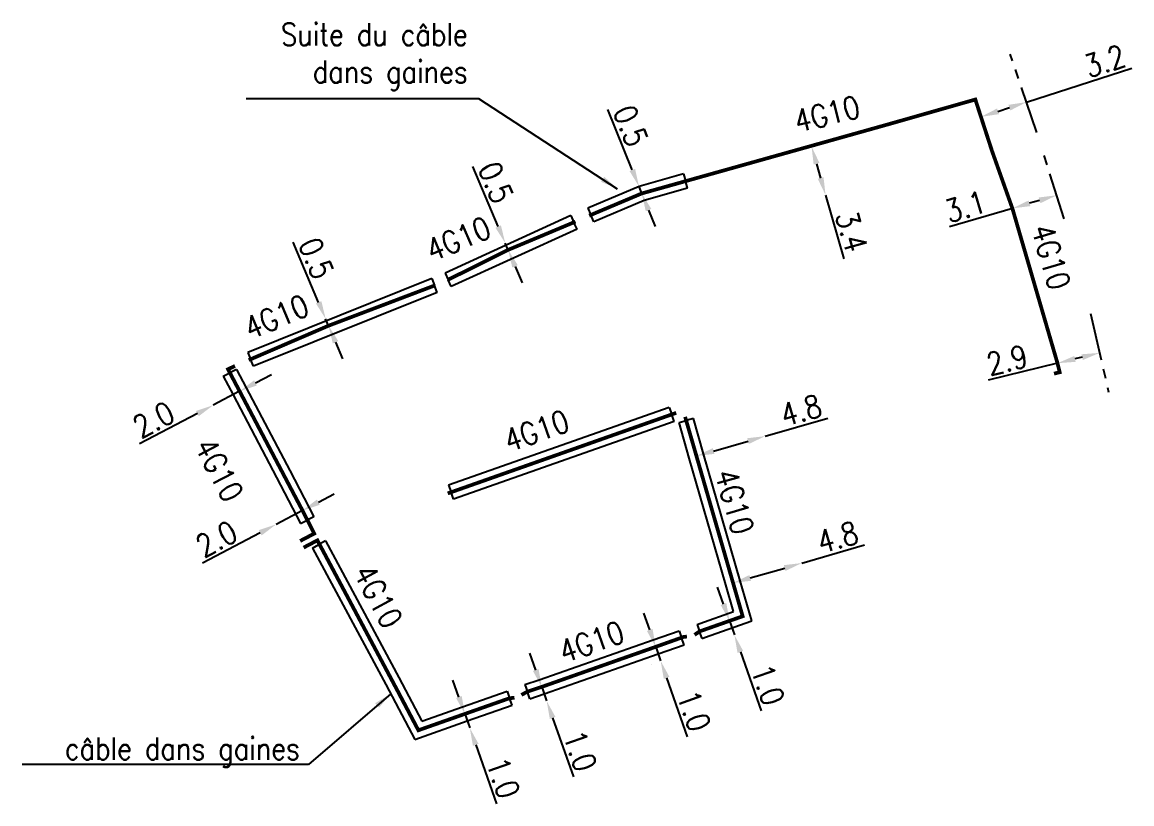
# Model space of a CAD drawing. Header units: millimetres. Extents: x 146415 to 147000, y 142979 to 144000.
# Drawn here: x 146809 to 146883.3, y 143226.9 to 143279.3 of the extents above; entities that cross this region are included whole.
import ezdxf
from ezdxf.enums import TextEntityAlignment as Align

# ---------------------------------------------------------------- set-up
doc = ezdxf.new("R2010")
doc.units = ezdxf.units.MM
doc.header["$PDMODE"] = 34
doc.linetypes.add('CENTER', pattern=[50.8, 31.75, -6.35, 6.35, -6.35])
doc.linetypes.add('E_ST_CU', pattern=[2000, 1000, 1000])
doc.layers.get('Defpoints').update_dxf_attribs({"linetype": 'CONTINUOUS'})
doc.layers.add('E_100', color=3, linetype='CONTINUOUS')
doc.layers.add('E_400', color=7, linetype='CONTINUOUS')
doc.styles.get("Standard").update_dxf_attribs({"font": 'romans.shx', "width": 0.85})
doc.dimstyles.get("Standard").update_dxf_attribs({"dimtxt": 1.5, "dimasz": 1.2, "dimexe": 0.625, "dimexo": 0.625, "dimgap": 0.25, "dimtad": 1, "dimdec": 1, "dimzin": 0, "dimdsep": 46, "dimtxsty": 'Standard', "dimcen": -0.5, "dimadec": 0, "dimazin": 0, "dimtfac": 1, "dimtdec": 1, "dimtmove": 0, "dimatfit": 3, "dimfxl": 0, "dimtolj": 1, "dimtzin": 0, "dimarcsym": 0})

# ---------------------------------------------------------------- blocks, each defined once
blk = doc.blocks.new('*D111')
at = {"layer": 'Defpoints', "color": 0, "linetype": 'Continuous', "ltscale": 0.01, "transparency": 16777216}
for p in [(146881.177, 143257.127), (146881.177, 143257.127), (146878.36, 143256.437)]:
    blk.add_point(p, dxfattribs=at)
at = {"layer": 'E_100', "color": 0, "linetype": 'Continuous', "lineweight": -2, "ltscale": 0.01, "transparency": 16777216}
for p, q in [((146880.012, 143256.841), (146879.526, 143256.722)), ((146878.36, 143256.437), (146873.711, 143255.298))]:
    blk.add_line(p, q, dxfattribs=at)
at = {"layer": 'E_100', "color": 0, "linetype": 'Continuous', "ltscale": 0.01, "transparency": 16777216}
for points in [[(146879.478, 143256.916), (146879.573, 143256.528), (146878.36, 143256.437)], [(146879.964, 143257.035), (146880.059, 143256.647), (146881.177, 143257.127)]]:
    blk.add_solid(points, dxfattribs=at)
at = {"layer": 'E_100', "color": 0, "linetype": 'Continuous', "ltscale": 0.01, "transparency": 16777216, "insert": (146874.984, 143256.639), "char_height": 1.5, "attachment_point": 5, "rotation": 13.76562}
blk.add_mtext('\\A1;2.9', dxfattribs=at)
blk = doc.blocks.new('*D112')
at = {"layer": 'Defpoints', "color": 0, "linetype": 'Continuous', "ltscale": 0.01, "transparency": 16777216}
for p in [(146878.311, 143267.695), (146878.311, 143267.695), (146875.337, 143266.819)]:
    blk.add_point(p, dxfattribs=at)
at = {"layer": 'E_100', "color": 0, "linetype": 'Continuous', "lineweight": -2, "ltscale": 0.01, "transparency": 16777216}
for p, q in [((146877.16, 143267.356), (146876.489, 143267.158)), ((146875.337, 143266.819), (146871.126, 143265.58))]:
    blk.add_line(p, q, dxfattribs=at)
at = {"layer": 'E_100', "color": 0, "linetype": 'Continuous', "ltscale": 0.01, "transparency": 16777216}
for points in [[(146877.104, 143267.548), (146877.216, 143267.164), (146878.311, 143267.695)], [(146876.432, 143267.35), (146876.545, 143266.967), (146875.337, 143266.819)]]:
    blk.add_solid(points, dxfattribs=at)
at = {"layer": 'E_100', "color": 0, "linetype": 'Continuous', "ltscale": 0.01, "transparency": 16777216, "insert": (146872.19, 143266.935), "char_height": 1.5, "attachment_point": 5, "rotation": 16.40636}
blk.add_mtext('\\A1;3.1', dxfattribs=at)
blk = doc.blocks.new('*D113')
at = {"layer": 'Defpoints', "color": 0, "linetype": 'Continuous', "ltscale": 0.01, "transparency": 16777216}
for p in [(146876.279, 143273.94), (146876.279, 143273.94), (146873.75, 143271.355)]:
    blk.add_point(p, dxfattribs=at)
at = {"layer": 'E_100', "color": 0, "linetype": 'Continuous', "lineweight": -2, "ltscale": 0.01, "transparency": 16777216}
for p, q in [((146876.279, 143273.94), (146883.339, 143276.228)), ((146873.558, 143271.95), (146873.04, 143273.548)), ((146874.374, 143273.323), (146875.138, 143273.571))]:
    blk.add_line(p, q, dxfattribs=at)
at = {"layer": 'E_100', "color": 0, "linetype": 'Continuous', "ltscale": 0.01, "transparency": 16777216}
for points in [[(146875.076, 143273.761), (146875.199, 143273.38), (146876.279, 143273.94)], [(146874.312, 143273.513), (146874.436, 143273.133), (146873.232, 143272.953)]]:
    blk.add_solid(points, dxfattribs=at)
at = {"layer": 'E_100', "color": 0, "linetype": 'Continuous', "ltscale": 0.01, "transparency": 16777216, "insert": (146881.523, 143276.691), "char_height": 1.5, "attachment_point": 5, "rotation": 17.95459}
blk.add_mtext('\\A1;3.2', dxfattribs=at)
blk = doc.blocks.new('*D114')
at = {"layer": 'Defpoints', "color": 0, "linetype": 'Continuous', "ltscale": 0.01, "transparency": 16777216}
for p in [(146861.885, 143270.968), (146862.824, 143267.7), (146862.824, 143267.7)]:
    blk.add_point(p, dxfattribs=at)
at = {"layer": 'E_100', "color": 0, "linetype": 'Continuous', "lineweight": -2, "ltscale": 0.01, "transparency": 16777216}
for p, q in [((146862.216, 143269.814), (146862.493, 143268.853)), ((146862.824, 143267.7), (146864.049, 143263.44))]:
    blk.add_line(p, q, dxfattribs=at)
at = {"layer": 'E_100', "color": 0, "linetype": 'Continuous', "ltscale": 0.01, "transparency": 16777216}
for points in [[(146862.408, 143269.87), (146862.024, 143269.759), (146861.885, 143270.968)], [(146862.685, 143268.909), (146862.3, 143268.798), (146862.824, 143267.7)]]:
    blk.add_solid(points, dxfattribs=at)
at = {"layer": 'E_100', "color": 0, "linetype": 'Continuous', "ltscale": 0.01, "transparency": 16777216, "insert": (146864.563, 143265.27), "char_height": 1.5, "attachment_point": 5, "rotation": 286.04131}
blk.add_mtext('\\A1;3.4', dxfattribs=at)
blk = doc.blocks.new('*D115')
at = {"layer": 'Defpoints', "color": 0, "linetype": 'Continuous', "ltscale": 0.01, "transparency": 16777216}
for p in [(146850.324, 143268.282), (146850.324, 143268.282), (146850.511, 143267.818)]:
    blk.add_point(p, dxfattribs=at)
at = {"layer": 'E_100', "color": 0, "linetype": 'Continuous', "lineweight": -2, "ltscale": 0.01, "transparency": 16777216}
for p, q in [((146849.875, 143269.395), (146848.24, 143273.449)), ((146850.903, 143268.516), (146850.903, 143268.516)), ((146850.511, 143267.818), (146850.324, 143268.282)), ((146851.09, 143268.052), (146851.09, 143268.052)), ((146850.96, 143266.705), (146851.408, 143265.592))]:
    blk.add_line(p, q, dxfattribs=at)
at = {"layer": 'E_100', "color": 0, "linetype": 'Continuous', "ltscale": 0.01, "transparency": 16777216}
for points in [[(146850.061, 143269.47), (146849.69, 143269.32), (146850.324, 143268.282)], [(146851.145, 143266.78), (146850.774, 143266.631), (146850.511, 143267.818)]]:
    blk.add_solid(points, dxfattribs=at)
at = {"layer": 'E_100', "color": 0, "linetype": 'Continuous', "ltscale": 0.01, "transparency": 16777216, "insert": (146849.761, 143272.352), "char_height": 1.5, "attachment_point": 5, "rotation": 291.96083}
blk.add_mtext('\\A1;0.5', dxfattribs=at)
blk = doc.blocks.new('*D116')
at = {"layer": 'Defpoints', "color": 0, "linetype": 'Continuous', "ltscale": 0.01, "transparency": 16777216}
for p in [(146858.782, 143251.547), (146858.782, 143251.547), (146854.17, 143250.217)]:
    blk.add_point(p, dxfattribs=at)
at = {"layer": 'E_100', "color": 0, "linetype": 'Continuous', "lineweight": -2, "ltscale": 0.01, "transparency": 16777216}
for p, q in [((146858.782, 143251.547), (146862.982, 143252.759)), ((146855.323, 143250.55), (146857.629, 143251.215))]:
    blk.add_line(p, q, dxfattribs=at)
at = {"layer": 'E_100', "color": 0, "linetype": 'Continuous', "ltscale": 0.01, "transparency": 16777216}
for points in [[(146857.574, 143251.407), (146857.684, 143251.023), (146858.782, 143251.547)], [(146855.268, 143250.742), (146855.378, 143250.358), (146854.17, 143250.217)]]:
    blk.add_solid(points, dxfattribs=at)
at = {"layer": 'E_100', "color": 0, "linetype": 'Continuous', "ltscale": 0.01, "transparency": 16777216, "insert": (146861.182, 143253.28), "char_height": 1.5, "attachment_point": 5, "rotation": 16.08589}
blk.add_mtext('\\A1;4.8', dxfattribs=at)
blk = doc.blocks.new('*D117')
at = {"layer": 'Defpoints', "color": 0, "linetype": 'Continuous', "ltscale": 0.01, "transparency": 16777216}
for p in [(146861.236, 143243.038), (146861.236, 143243.038), (146856.624, 143241.708)]:
    blk.add_point(p, dxfattribs=at)
at = {"layer": 'E_100', "color": 0, "linetype": 'Continuous', "lineweight": -2, "ltscale": 0.01, "transparency": 16777216}
for p, q in [((146861.236, 143243.038), (146865.436, 143244.249)), ((146857.777, 143242.04), (146860.083, 143242.705))]:
    blk.add_line(p, q, dxfattribs=at)
at = {"layer": 'E_100', "color": 0, "linetype": 'Continuous', "ltscale": 0.01, "transparency": 16777216}
for points in [[(146860.027, 143242.897), (146860.138, 143242.513), (146861.236, 143243.038)], [(146857.721, 143242.232), (146857.832, 143241.848), (146856.624, 143241.708)]]:
    blk.add_solid(points, dxfattribs=at)
at = {"layer": 'E_100', "color": 0, "linetype": 'Continuous', "ltscale": 0.01, "transparency": 16777216, "insert": (146863.635, 143244.77), "char_height": 1.5, "attachment_point": 5, "rotation": 16.08589}
blk.add_mtext('\\A1;4.8', dxfattribs=at)
blk = doc.blocks.new('*D118')
at = {"layer": 'Defpoints', "color": 0, "linetype": 'Continuous', "ltscale": 0.01, "transparency": 16777216}
for p in [(146856.383, 143239.159), (146856.715, 143238.215), (146856.715, 143238.215)]:
    blk.add_point(p, dxfattribs=at)
at = {"layer": 'E_100', "color": 0, "linetype": 'Continuous', "lineweight": -2, "ltscale": 0.01, "transparency": 16777216}
for p, q in [((146855.984, 143240.291), (146855.586, 143241.423)), ((146855.793, 143238.951), (146855.793, 143238.951)), ((146856.383, 143239.159), (146856.715, 143238.215)), ((146857.113, 143237.083), (146858.503, 143233.131))]:
    blk.add_line(p, q, dxfattribs=at)
at = {"layer": 'E_100', "color": 0, "linetype": 'Continuous', "ltscale": 0.01, "transparency": 16777216}
for points in [[(146856.173, 143240.357), (146855.796, 143240.224), (146856.383, 143239.159)], [(146857.302, 143237.15), (146856.924, 143237.017), (146856.715, 143238.215)]]:
    blk.add_solid(points, dxfattribs=at)
at = {"layer": 'E_100', "color": 0, "linetype": 'Continuous', "ltscale": 0.01, "transparency": 16777216, "insert": (146858.951, 143234.873), "char_height": 1.5, "attachment_point": 5, "rotation": 289.38345}
blk.add_mtext('\\A1;1.0', dxfattribs=at)
blk = doc.blocks.new('*D119')
at = {"layer": 'Defpoints', "color": 0, "linetype": 'Continuous', "ltscale": 0.01, "transparency": 16777216}
for p in [(146851.441, 143237.42), (146851.773, 143236.477), (146851.773, 143236.477)]:
    blk.add_point(p, dxfattribs=at)
at = {"layer": 'E_100', "color": 0, "linetype": 'Continuous', "lineweight": -2, "ltscale": 0.01, "transparency": 16777216}
for p, q in [((146851.042, 143238.552), (146850.644, 143239.684)), ((146850.851, 143237.212), (146850.851, 143237.212)), ((146851.441, 143237.42), (146851.773, 143236.477)), ((146851.183, 143236.269), (146851.183, 143236.269)), ((146852.171, 143235.345), (146853.561, 143231.393))]:
    blk.add_line(p, q, dxfattribs=at)
at = {"layer": 'E_100', "color": 0, "linetype": 'Continuous', "ltscale": 0.01, "transparency": 16777216}
for points in [[(146851.231, 143238.618), (146850.854, 143238.485), (146851.441, 143237.42)], [(146852.359, 143235.411), (146851.982, 143235.278), (146851.773, 143236.477)]]:
    blk.add_solid(points, dxfattribs=at)
at = {"layer": 'E_100', "color": 0, "linetype": 'Continuous', "ltscale": 0.01, "transparency": 16777216, "insert": (146854.008, 143233.135), "char_height": 1.5, "attachment_point": 5, "rotation": 289.38345}
blk.add_mtext('\\A1;1.0', dxfattribs=at)
blk = doc.blocks.new('*D120')
at = {"layer": 'Defpoints', "color": 0, "linetype": 'Continuous', "ltscale": 0.01, "transparency": 16777216}
for p in [(146843.805, 143234.734), (146844.137, 143233.79), (146844.137, 143233.79)]:
    blk.add_point(p, dxfattribs=at)
at = {"layer": 'E_100', "color": 0, "linetype": 'Continuous', "lineweight": -2, "ltscale": 0.01, "transparency": 16777216}
for p, q in [((146843.407, 143235.865), (146843.009, 143236.997)), ((146843.805, 143234.734), (146844.137, 143233.79)), ((146844.536, 143232.658), (146845.926, 143228.706))]:
    blk.add_line(p, q, dxfattribs=at)
at = {"layer": 'E_100', "color": 0, "linetype": 'Continuous', "ltscale": 0.01, "transparency": 16777216}
for points in [[(146843.596, 143235.932), (146843.218, 143235.799), (146843.805, 143234.734)], [(146844.724, 143232.725), (146844.347, 143232.592), (146844.137, 143233.79)]]:
    blk.add_solid(points, dxfattribs=at)
at = {"layer": 'E_100', "color": 0, "linetype": 'Continuous', "ltscale": 0.01, "transparency": 16777216, "insert": (146846.373, 143230.448), "char_height": 1.5, "attachment_point": 5, "rotation": 289.38345}
blk.add_mtext('\\A1;1.0', dxfattribs=at)
blk = doc.blocks.new('*D121')
at = {"layer": 'Defpoints', "color": 0, "linetype": 'Continuous', "ltscale": 0.01, "transparency": 16777216}
for p in [(146838.656, 143232.922), (146838.988, 143231.979), (146838.988, 143231.979)]:
    blk.add_point(p, dxfattribs=at)
at = {"layer": 'E_100', "color": 0, "linetype": 'Continuous', "lineweight": -2, "ltscale": 0.01, "transparency": 16777216}
for p, q in [((146838.258, 143234.054), (146837.86, 143235.186)), ((146838.656, 143232.922), (146838.988, 143231.979)), ((146839.387, 143230.847), (146840.777, 143226.895))]:
    blk.add_line(p, q, dxfattribs=at)
at = {"layer": 'E_100', "color": 0, "linetype": 'Continuous', "ltscale": 0.01, "transparency": 16777216}
for points in [[(146838.447, 143234.12), (146838.069, 143233.988), (146838.656, 143232.922)], [(146839.575, 143230.913), (146839.198, 143230.78), (146838.988, 143231.979)]]:
    blk.add_solid(points, dxfattribs=at)
at = {"layer": 'E_100', "color": 0, "linetype": 'Continuous', "ltscale": 0.01, "transparency": 16777216, "insert": (146841.224, 143228.637), "char_height": 1.5, "attachment_point": 5, "rotation": 289.38345}
blk.add_mtext('\\A1;1.0', dxfattribs=at)
blk = doc.blocks.new('*D122')
at = {"layer": 'Defpoints', "color": 0, "linetype": 'Continuous', "ltscale": 0.01, "transparency": 16777216}
for p in [(146823.567, 143254.554), (146821.798, 143253.622), (146821.798, 143253.622)]:
    blk.add_point(p, dxfattribs=at)
at = {"layer": 'E_100', "color": 0, "linetype": 'Continuous', "lineweight": -2, "ltscale": 0.01, "transparency": 16777216}
for p, q in [((146824.629, 143255.113), (146825.691, 143255.673)), ((146823.567, 143254.554), (146821.798, 143253.622)), ((146820.736, 143253.062), (146816.869, 143251.025))]:
    blk.add_line(p, q, dxfattribs=at)
at = {"layer": 'E_100', "color": 0, "linetype": 'Continuous', "ltscale": 0.01, "transparency": 16777216}
for points in [[(146824.536, 143255.29), (146824.722, 143254.936), (146823.567, 143254.554)], [(146820.643, 143253.239), (146820.83, 143252.885), (146821.798, 143253.622)]]:
    blk.add_solid(points, dxfattribs=at)
at = {"layer": 'E_100', "color": 0, "linetype": 'Continuous', "ltscale": 0.01, "transparency": 16777216, "insert": (146817.806, 143252.649), "char_height": 1.5, "attachment_point": 5, "rotation": 27.78364}
blk.add_mtext('\\A1;2.0', dxfattribs=at)
blk = doc.blocks.new('*D123')
at = {"layer": 'Defpoints', "color": 0, "linetype": 'Continuous', "ltscale": 0.01, "transparency": 16777216}
for p in [(146827.779, 143246.56), (146826.01, 143245.628), (146826.01, 143245.628)]:
    blk.add_point(p, dxfattribs=at)
at = {"layer": 'E_100', "color": 0, "linetype": 'Continuous', "lineweight": -2, "ltscale": 0.01, "transparency": 16777216}
for p, q in [((146828.841, 143247.12), (146829.902, 143247.679)), ((146827.779, 143246.56), (146826.01, 143245.628)), ((146824.948, 143245.069), (146821.081, 143243.031))]:
    blk.add_line(p, q, dxfattribs=at)
at = {"layer": 'E_100', "color": 0, "linetype": 'Continuous', "ltscale": 0.01, "transparency": 16777216}
for points in [[(146828.748, 143247.297), (146828.934, 143246.943), (146827.779, 143246.56)], [(146824.855, 143245.246), (146825.041, 143244.892), (146826.01, 143245.628)]]:
    blk.add_solid(points, dxfattribs=at)
at = {"layer": 'E_100', "color": 0, "linetype": 'Continuous', "ltscale": 0.01, "transparency": 16777216, "insert": (146822.017, 143244.655), "char_height": 1.5, "attachment_point": 5, "rotation": 27.78364}
blk.add_mtext('\\A1;2.0', dxfattribs=at)
blk = doc.blocks.new('*D124')
at = {"layer": 'Defpoints', "color": 0, "linetype": 'Continuous', "ltscale": 0.01, "transparency": 16777216}
for p in [(146841.359, 143264.494), (146841.359, 143264.494), (146841.554, 143264.033)]:
    blk.add_point(p, dxfattribs=at)
at = {"layer": 'E_100', "color": 0, "linetype": 'Continuous', "lineweight": -2, "ltscale": 0.01, "transparency": 16777216}
for p, q in [((146840.892, 143265.599), (146839.19, 143269.626)), ((146841.554, 143264.033), (146841.359, 143264.494)), ((146842.021, 143262.928), (146842.488, 143261.822))]:
    blk.add_line(p, q, dxfattribs=at)
at = {"layer": 'E_100', "color": 0, "linetype": 'Continuous', "ltscale": 0.01, "transparency": 16777216}
for points in [[(146841.076, 143265.677), (146840.708, 143265.521), (146841.359, 143264.494)], [(146842.205, 143263.006), (146841.836, 143262.85), (146841.554, 143264.033)]]:
    blk.add_solid(points, dxfattribs=at)
at = {"layer": 'E_100', "color": 0, "linetype": 'Continuous', "ltscale": 0.01, "transparency": 16777216, "insert": (146840.729, 143268.554), "char_height": 1.5, "attachment_point": 5, "rotation": 292.90628}
blk.add_mtext('\\A1;0.5', dxfattribs=at)
blk = doc.blocks.new('*D125')
at = {"layer": 'Defpoints', "color": 0, "linetype": 'Continuous', "ltscale": 0.01, "transparency": 16777216}
for p in [(146829.329, 143259.411), (146829.329, 143259.411), (146829.524, 143258.95)]:
    blk.add_point(p, dxfattribs=at)
at = {"layer": 'E_100', "color": 0, "linetype": 'Continuous', "lineweight": -2, "ltscale": 0.01, "transparency": 16777216}
for p, q in [((146828.862, 143260.516), (146827.16, 143264.543)), ((146829.524, 143258.95), (146829.329, 143259.411)), ((146829.991, 143257.845), (146830.458, 143256.739))]:
    blk.add_line(p, q, dxfattribs=at)
at = {"layer": 'E_100', "color": 0, "linetype": 'Continuous', "ltscale": 0.01, "transparency": 16777216}
for points in [[(146829.046, 143260.594), (146828.678, 143260.438), (146829.329, 143259.411)], [(146830.175, 143257.922), (146829.806, 143257.767), (146829.524, 143258.95)]]:
    blk.add_solid(points, dxfattribs=at)
at = {"layer": 'E_100', "color": 0, "linetype": 'Continuous', "ltscale": 0.01, "transparency": 16777216, "insert": (146828.699, 143263.471), "char_height": 1.5, "attachment_point": 5, "rotation": 292.90628}
blk.add_mtext('\\A1;0.5', dxfattribs=at)

msp = doc.modelspace()

# ---------------------------------------------------------------- linework, layer by layer
at = {"layer": 'E_100', "color": 7, "linetype": 'CENTER', "ltscale": 0.1, "flags": 128}
for points in [[(146876.966, 143271.907), (146875.19, 143277.163)], [(146878.808, 143266.112), (146877.403, 143270.589)], [(146880.57, 143259.762), (146881.784, 143254.492)]]:
    msp.add_lwpolyline(points, dxfattribs=at)
at = {"layer": 'E_100', "linetype": 'E_ST_CU', "ltscale": 0.01, "const_width": 0.25, "flags": 128}
for points in [[(146878.126, 143255.736), (146878.509, 143255.829), (146878.36, 143256.437), (146875.337, 143266.819), (146873.975, 143270.661), (146872.856, 143274.115), (146866.95, 143272.433), (146861.866, 143271.006), (146850.511, 143267.818), (146846.984, 143266.329)], [(146846.068, 143265.927), (146841.554, 143264.033), (146837.539, 143262.034)], [(146836.62, 143261.641), (146829.524, 143258.95), (146824.176, 143256.647)], [(146823.259, 143256.251), (146822.788, 143256.033), (146823.567, 143254.554), (146827.779, 143246.56), (146828.567, 143245.015), (146827.619, 143244.516)], [(146852.816, 143253.107), (146837.507, 143247.706)], [(146854.043, 143238.223), (146854.382, 143238.455), (146856.383, 143239.159), (146857.269, 143239.47), (146856.624, 143241.708), (146854.17, 143250.217), (146853.414, 143252.839)], [(146827.852, 143244.073), (146828.776, 143244.56), (146834.103, 143234.557), (146835.542, 143231.826), (146838.656, 143232.922), (146841.652, 143233.976), (146841.98, 143234.007)], [(146842.444, 143234.195), (146842.842, 143234.413), (146843.805, 143234.734), (146851.441, 143237.42), (146853.296, 143238.08), (146853.536, 143238.109)]]:
    msp.add_lwpolyline(points, dxfattribs=at)
at = {"layer": 'E_400', "color": 7, "linetype": 'CONTINUOUS', "ltscale": 0.01}
for p, q in [((146853.304, 143269.144), (146850.344, 143268.29)), ((146853.304, 143269.144), (146853.442, 143268.663)), ((146853.581, 143268.183), (146853.442, 143268.663)), ((146850.344, 143268.29), (146846.903, 143266.836)), ((146853.581, 143268.183), (146850.678, 143267.346)), ((146850.678, 143267.346), (146847.292, 143265.915)), ((146845.76, 143266.336), (146837.334, 143262.482)), ((146845.76, 143266.336), (146845.968, 143265.881)), ((146846.903, 143266.836), (146847.098, 143266.376)), ((146847.292, 143265.915), (146847.098, 143266.376)), ((146846.176, 143265.426), (146837.75, 143261.573)), ((146846.176, 143265.426), (146845.968, 143265.881)), ((146837.334, 143262.482), (146837.542, 143262.028)), ((146836.434, 143262.105), (146824.115, 143257.161)), ((146836.434, 143262.105), (146836.62, 143261.641)), ((146837.75, 143261.573), (146837.542, 143262.028)), ((146836.806, 143261.176), (146824.487, 143256.233)), ((146836.806, 143261.176), (146836.62, 143261.641)), ((146824.115, 143257.161), (146824.301, 143256.697)), ((146824.487, 143256.233), (146824.301, 143256.697)), ((146822.473, 143255.559), (146822.915, 143255.792)), ((146823.358, 143256.025), (146822.915, 143255.792)), ((146823.358, 143256.025), (146824.01, 143254.787)), ((146822.473, 143255.559), (146823.125, 143254.321)), ((146823.125, 143254.321), (146823.125, 143254.321)), ((146823.125, 143254.321), (146826.043, 143248.782)), ((146824.01, 143254.787), (146824.01, 143254.787)), ((146824.01, 143254.787), (146826.929, 143249.246)), ((146852.352, 143253.474), (146837.568, 143248.257)), ((146852.352, 143253.474), (146852.519, 143253.003)), ((146852.685, 143252.531), (146852.519, 143253.003)), ((146852.685, 143252.531), (146837.901, 143247.314)), ((146853.004, 143252.457), (146853.484, 143252.596)), ((146853.689, 143250.079), (146853.004, 143252.457)), ((146853.964, 143252.734), (146853.484, 143252.596)), ((146854.65, 143250.356), (146853.964, 143252.734)), ((146856.143, 143241.569), (146853.689, 143250.079)), ((146857.104, 143241.846), (146854.65, 143250.356)), ((146826.929, 143249.246), (146828.542, 143246.146)), ((146826.043, 143248.782), (146827.655, 143245.684)), ((146837.568, 143248.257), (146837.734, 143247.786)), ((146837.901, 143247.314), (146837.734, 143247.786)), ((146828.542, 143246.146), (146828.098, 143245.915)), ((146827.655, 143245.684), (146828.098, 143245.915)), ((146828.44, 143244.044), (146828.88, 143244.281)), ((146828.44, 143244.044), (146833.36, 143234.896)), ((146829.32, 143244.518), (146828.88, 143244.281)), ((146829.32, 143244.518), (146834.242, 143235.366)), ((146857.88, 143239.155), (146857.104, 143241.846)), ((146856.658, 143239.785), (146856.143, 143241.569)), ((146854.388, 143238.987), (146856.658, 143239.785)), ((146854.216, 143238.926), (146854.388, 143238.987)), ((146854.216, 143238.926), (146854.382, 143238.455)), ((146854.72, 143238.044), (146857.88, 143239.155)), ((146851.275, 143237.891), (146853.008, 143238.501)), ((146853.008, 143238.501), (146853.174, 143238.03)), ((146853.34, 143237.558), (146853.174, 143238.03)), ((146854.548, 143237.983), (146854.382, 143238.455)), ((146854.548, 143237.983), (146854.72, 143238.044)), ((146843.644, 143235.207), (146851.275, 143237.891)), ((146851.607, 143236.948), (146853.34, 143237.558)), ((146843.967, 143234.26), (146851.607, 143236.948)), ((146834.242, 143235.366), (146835.783, 143232.441)), ((146842.684, 143234.888), (146843.644, 143235.207)), ((146833.36, 143234.896), (146835.301, 143231.211)), ((146838.49, 143233.394), (146841.486, 143234.448)), ((146841.486, 143234.448), (146841.652, 143233.976)), ((146842.684, 143234.888), (146842.842, 143234.413)), ((146842.999, 143233.939), (146842.842, 143234.413)), ((146842.999, 143233.939), (146843.967, 143234.26)), ((146838.822, 143232.45), (146841.818, 143233.504)), ((146841.818, 143233.504), (146841.652, 143233.976)), ((146835.783, 143232.441), (146838.49, 143233.394)), ((146835.301, 143231.211), (146838.822, 143232.45))]:
    msp.add_line(p, q, dxfattribs=at)

# ---------------------------------------------------------------- texts
at = {"layer": 'E_100', "linetype": 'Continuous', "ltscale": 0.01, "width": 0.85}
for rotation, p in [(13.93113, (146862.923, 143273.143)), (22.90628, (146838.222, 143264.771)), (286.23282, (146877.929, 143263.564)), (22.90628, (146826.031, 143259.555)), (19.43566, (146843.46, 143251.909)), (297.78364, (146822.196, 143249.288)), (286.08589, (146856.722, 143247.149)), (298.03681, (146832.847, 143240.808)), (19.38345, (146847.148, 143237.761))]:
    msp.add_text('4G10', height=1.5, rotation=rotation, dxfattribs=at).set_placement(p, align=Align.MIDDLE)
at = {"layer": 'E_400', "linetype": 'Continuous', "ltscale": 0.01, "char_height": 1.5, "attachment_point": 9}
for s, insert in [('\\A1;Suite du câble\\Pdans gaines', (146838.85, 143274.729)), ('\\A1;câble dans gaines', (146827.605, 143229.351))]:
    msp.add_mtext(s, dxfattribs=dict(at, insert=insert))

# ---------------------------------------------------------------- dimensions: what is measured, and where the dimension line sits
at = {"layer": 'E_100', "linetype": 'Continuous', "ltscale": 0.01}
for base, p1, p2, angle, picture, middle in [((146876.279, 143273.94), (146873.75, 143271.355), (146876.279, 143273.94), 197.95459, '*D113', (146881.831, 143275.739)), ((146850.324, 143268.282), (146850.511, 143267.818), (146850.324, 143268.282), 291.96083, '*D115', (146848.833, 143271.978)), ((146862.824, 143267.7), (146861.885, 143270.968), (146862.824, 143267.7), 106.04131, '*D114', (146863.602, 143264.994)), ((146841.359, 143264.494), (146841.554, 143264.033), (146841.359, 143264.494), 292.90628, '*D124', (146839.808, 143268.165)), ((146878.311, 143267.695), (146875.337, 143266.819), (146878.311, 143267.695), 196.40636, '*D112', (146872.472, 143265.976)), ((146829.329, 143259.411), (146829.524, 143258.95), (146829.329, 143259.411), 292.90628, '*D125', (146827.778, 143263.082)), ((146881.177, 143257.127), (146878.36, 143256.437), (146881.177, 143257.127), 193.76562, '*D111', (146875.222, 143255.668)), ((146821.798, 143253.622), (146823.567, 143254.554), (146821.798, 143253.622), 27.78364, '*D122', (146818.272, 143251.764)), ((146858.782, 143251.547), (146854.17, 143250.217), (146858.782, 143251.547), 196.08589, '*D116', (146861.459, 143252.319)), ((146826.01, 143245.628), (146827.779, 143246.56), (146826.01, 143245.628), 27.78364, '*D123', (146822.484, 143243.77)), ((146861.236, 143243.038), (146856.624, 143241.708), (146861.236, 143243.038), 196.08589, '*D117', (146863.913, 143243.81)), ((146856.715, 143238.215), (146856.383, 143239.159), (146856.715, 143238.215), 109.38345, '*D118', (146858.007, 143234.541)), ((146851.773, 143236.477), (146851.441, 143237.42), (146851.773, 143236.477), 109.38345, '*D119', (146853.065, 143232.803)), ((146844.137, 143233.79), (146843.805, 143234.734), (146844.137, 143233.79), 109.38345, '*D120', (146845.43, 143230.116)), ((146838.988, 143231.979), (146838.656, 143232.922), (146838.988, 143231.979), 109.38345, '*D121', (146840.281, 143228.305))]:
    dim = msp.add_linear_dim(base=base, p1=p1, p2=p2, angle=angle, dimstyle='Standard', dxfattribs=at)
    dim.commit()
    dim.dimension.update_dxf_attribs({"geometry": picture, "text_midpoint": middle, "dimtype": 160})

# ---------------------------------------------------------------- leaders
at = {"layer": 'E_400', "linetype": 'Continuous', "ltscale": 0.01, "annotation_type": 0, "has_hookline": 1, "hookline_direction": 1}
for points, text_width in [([(146848.893, 143268.114), (146839.602, 143274.159), (146838.402, 143274.159)], 14.146), ([(146833.687, 143234.274), (146828.178, 143229.54), (146826.978, 143229.54)], 17.729)]:
    msp.add_leader(points, dimstyle='Standard', override={"dimgap": 0.25, "dimtad": 1}, dxfattribs=dict(at, text_width=text_width))

doc.saveas('drawing.dxf')
